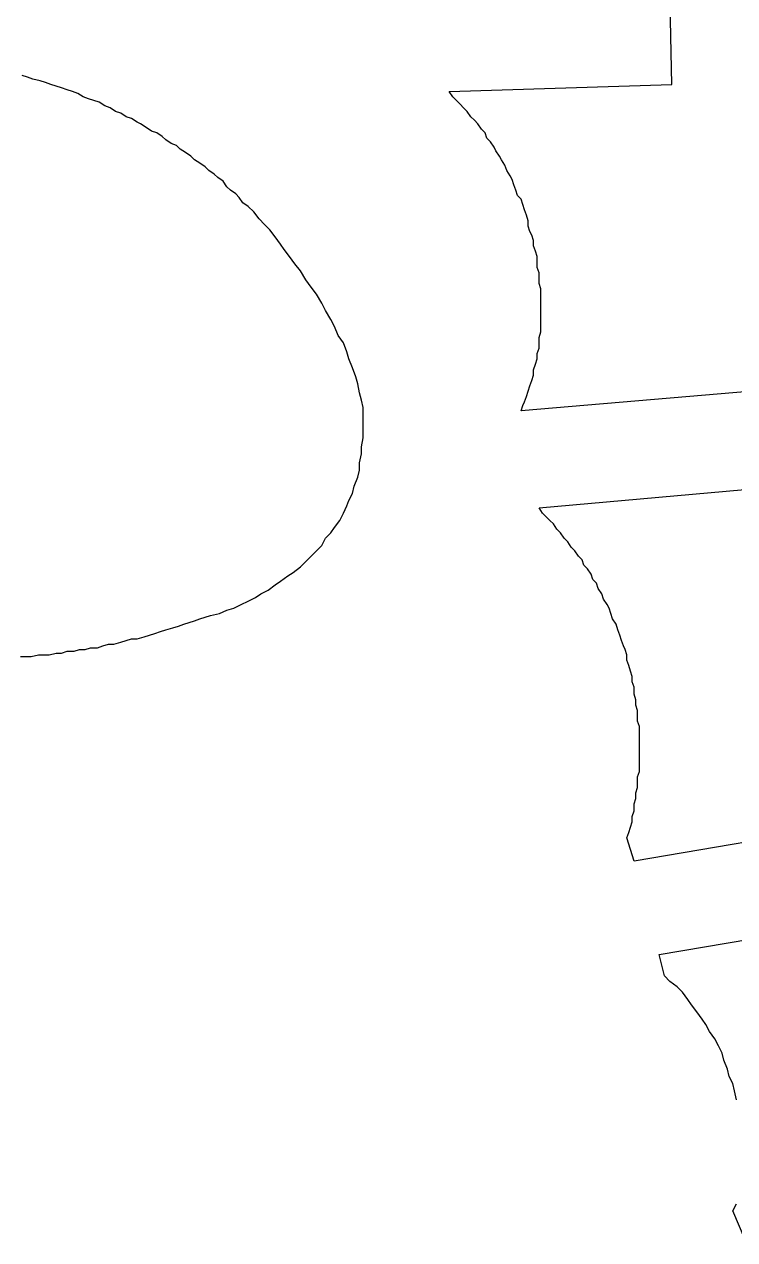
# Model space of a CAD drawing. Extents: x -1063 to 1100, y -467 to 441.
# Drawn here: x 872.7 to 938.6, y -174.3 to -61.3 of the extents above; entities that cross this region are included whole.
import ezdxf

# ---------------------------------------------------------------- set-up
doc = ezdxf.new("R2010")
doc.units = 0
doc.layers.add('P', color=250, linetype='CONTINUOUS')

msp = doc.modelspace()

# ---------------------------------------------------------------- linework, layer by layer
at = {"layer": 'P', "color": 0, "linetype": 'CONTINUOUS'}
for points in [[(940.3, -95.42), (918.8, -97.25), (918.97, -96.75), (919.13, -96.42), (919.3, -95.92), (919.47, -95.42), (919.63, -94.92), (919.8, -94.42), (919.97, -93.92), (919.97, -93.42), (920.13, -92.92), (920.3, -92.42), (920.3, -91.92), (920.47, -91.42), (920.47, -90.92), (920.47, -90.42), (920.63, -89.92), (920.63, -89.42), (920.63, -88.92), (920.63, -88.42), (920.63, -87.92), (920.63, -87.42), (920.63, -86.92), (920.63, -86.42), (920.63, -85.92), (920.47, -85.42), (920.47, -84.92), (920.47, -84.42), (920.3, -83.92), (920.3, -83.42), (920.3, -82.92), (920.13, -82.42), (919.97, -81.92), (919.97, -81.42), (919.8, -80.92), (919.63, -80.58), (919.47, -80.08), (919.47, -79.58), (919.3, -79.08), (919.13, -78.58), (918.97, -78.08), (918.8, -77.58), (918.47, -77.25), (918.3, -76.75), (918.13, -76.25), (917.97, -75.75), (917.8, -75.42), (917.47, -74.92), (917.3, -74.42), (916.97, -73.92), (916.8, -73.58), (916.47, -73.08), (916.3, -72.75), (915.97, -72.25), (915.63, -71.92), (915.47, -71.42), (915.13, -71.08), (914.8, -70.58), (914.47, -70.25), (914.13, -69.92), (913.8, -69.42), (913.47, -69.08), (913.13, -68.75), (912.8, -68.42), (912.47, -68.08), (912.13, -67.58), (932.8, -66.92), (932.63, -57.92)], [(872.3, -120.08), (872.8, -120.08), (873.3, -120.08), (873.97, -119.92), (874.47, -119.92), (874.97, -119.92), (875.63, -119.75), (876.13, -119.75), (876.63, -119.58), (877.3, -119.58), (877.8, -119.42), (878.3, -119.42), (878.8, -119.25), (879.47, -119.25), (879.97, -119.08), (880.47, -118.92), (880.97, -118.92), (881.63, -118.75), (882.13, -118.58), (882.63, -118.42), (883.13, -118.42), (883.8, -118.25), (884.3, -118.08), (884.8, -117.92), (885.3, -117.75), (885.8, -117.58), (886.47, -117.42), (886.97, -117.25), (887.47, -117.08), (887.97, -116.92), (888.47, -116.75), (888.97, -116.58), (889.47, -116.42), (889.97, -116.25), (890.8, -116.08), (891.47, -115.75), (892.13, -115.58), (892.8, -115.25), (893.47, -114.92), (894.13, -114.58), (894.63, -114.25), (895.3, -113.92), (895.97, -113.42), (896.47, -113.08), (897.13, -112.58), (897.63, -112.25), (898.3, -111.75), (898.8, -111.25), (899.3, -110.75), (899.8, -110.25), (900.3, -109.75), (900.63, -109.08), (901.13, -108.58), (901.47, -108.08), (901.97, -107.42), (902.3, -106.75), (902.63, -106.08), (902.8, -105.58), (903.13, -104.92), (903.3, -104.25), (903.63, -103.42), (903.8, -102.75), (903.8, -102.08), (903.97, -101.25), (903.97, -100.58), (904.13, -99.75), (904.13, -99.08), (904.13, -98.42), (904.13, -97.75), (904.13, -96.92), (903.97, -96.25), (903.8, -95.58), (903.63, -94.75), (903.47, -94.08), (903.13, -93.25), (902.8, -92.42), (902.63, -91.75), (902.3, -90.92), (901.8, -90.25), (901.47, -89.42), (901.13, -88.75), (900.63, -87.92), (900.3, -87.25), (899.8, -86.42), (899.3, -85.75), (898.8, -85.08), (898.3, -84.25), (897.8, -83.58), (897.3, -82.92), (896.8, -82.25), (896.47, -81.75), (895.97, -81.08), (895.47, -80.42), (894.97, -79.92), (894.47, -79.42), (893.97, -78.75), (893.47, -78.25), (892.97, -77.92), (892.63, -77.42), (892.3, -77.08), (891.8, -76.75), (891.47, -76.42), (891.13, -75.92), (890.63, -75.58), (890.3, -75.25), (889.8, -74.92), (889.47, -74.58), (888.97, -74.25), (888.47, -73.92), (888.13, -73.58), (887.63, -73.25), (887.13, -72.92), (886.8, -72.58), (886.3, -72.42), (885.8, -72.08), (885.47, -71.75), (884.97, -71.42), (884.47, -71.25), (883.97, -70.92), (883.47, -70.58), (883.13, -70.42), (882.63, -70.08), (882.13, -69.92), (881.63, -69.58), (881.13, -69.42), (880.63, -69.08), (880.13, -68.92), (879.63, -68.58), (879.13, -68.42), (878.63, -68.25), (878.13, -68.08), (877.63, -67.75), (877.13, -67.58), (876.63, -67.42), (876.13, -67.25), (875.63, -67.08), (875.13, -66.92), (874.63, -66.75), (874.13, -66.58), (873.47, -66.42), (872.97, -66.25), (872.47, -66.08)], [(948.97, -135.75), (929.3, -139.08), (928.63, -136.92), (928.8, -136.42), (928.97, -135.92), (929.13, -135.42), (929.13, -134.92), (929.3, -134.42), (929.3, -133.75), (929.47, -133.25), (929.47, -132.75), (929.63, -132.25), (929.63, -131.75), (929.63, -131.25), (929.8, -130.75), (929.8, -130.25), (929.8, -129.75), (929.8, -129.08), (929.8, -128.58), (929.8, -128.08), (929.8, -127.58), (929.8, -127.08), (929.8, -126.58), (929.63, -126.08), (929.63, -125.58), (929.63, -125.08), (929.47, -124.58), (929.47, -124.08), (929.3, -123.58), (929.3, -122.92), (929.13, -122.42), (929.13, -121.92), (928.97, -121.42), (928.8, -120.92), (928.63, -120.42), (928.63, -119.92), (928.47, -119.42), (928.3, -119.08), (928.13, -118.58), (927.97, -118.08), (927.8, -117.58), (927.63, -117.08), (927.3, -116.58), (927.13, -116.08), (926.97, -115.58), (926.8, -115.25), (926.47, -114.75), (926.3, -114.25), (925.97, -113.75), (925.8, -113.25), (925.47, -112.92), (925.3, -112.42), (924.97, -111.92), (924.63, -111.58), (924.47, -111.08), (924.13, -110.75), (923.8, -110.25), (923.47, -109.92), (923.13, -109.42), (922.8, -109.08), (922.47, -108.58), (922.13, -108.25), (921.8, -107.75), (921.47, -107.42), (921.13, -107.08), (920.8, -106.75), (920.47, -106.25), (940.97, -104.42)], [(938.8, -161.25), (938.63, -160.42), (938.47, -159.75), (938.13, -159.08), (937.97, -158.42), (937.63, -157.58), (937.47, -156.92), (937.13, -156.25), (936.8, -155.58), (936.3, -154.92), (935.97, -154.25), (935.63, -153.75), (935.13, -153.08), (934.63, -152.42), (934.3, -151.92), (933.8, -151.25), (933.3, -150.75), (932.63, -150.25), (932.13, -149.75), (931.63, -147.75), (950.47, -144.58)], [(939.63, -174.25), (938.47, -171.58), (938.8, -170.92)]]:
    msp.add_lwpolyline(points, dxfattribs=at)

doc.saveas('drawing.dxf')
